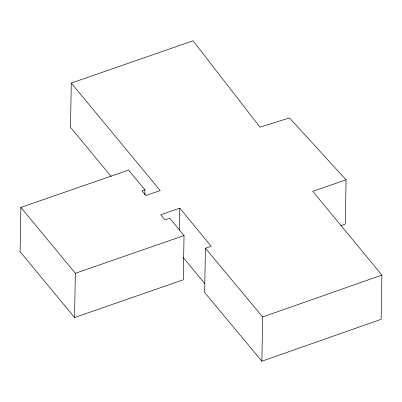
<?xml version="1.0" encoding="UTF-8"?>
<svg xmlns="http://www.w3.org/2000/svg" width="402" height="402" viewBox="0 0 402 402"><rect width="100%" height="100%" fill="white"/><g stroke="black" fill="none" stroke-linecap="round" stroke-linejoin="round"><path stroke-width="0.6" d="M144.836 194.824L144.921 189.839L128.555 170.081L20.874 207.402L20.1 251.647L74.561 317.535L183.272 279.802L184.046 235.562L169.734 218.236L164.915 219.859L160.735 214.779L179.784 208.13L211.145 246.23L205.427 248.24L204.653 292.48L261.873 361.212L381.126 319.324L381.9 275.084L312.761 191.337L346.072 179.8L345.298 224.04L340.625 225.663M346.072 179.8L289.47 117.962L259.983 127.153L193.055 40.788L71.28 83.068L70.511 127.313L111.178 176.473M74.561 317.535L75.335 273.29L20.874 207.402M179.403 229.939L179.784 208.13M261.873 361.212L262.647 316.967L205.427 248.24M144.921 189.839L141.996 190.875L145.856 195.518L160.197 190.548L71.28 83.068M262.647 316.967L381.9 275.084M75.335 273.29L184.046 235.562M183.377 257.682L204.814 283.727"/></g></svg>
